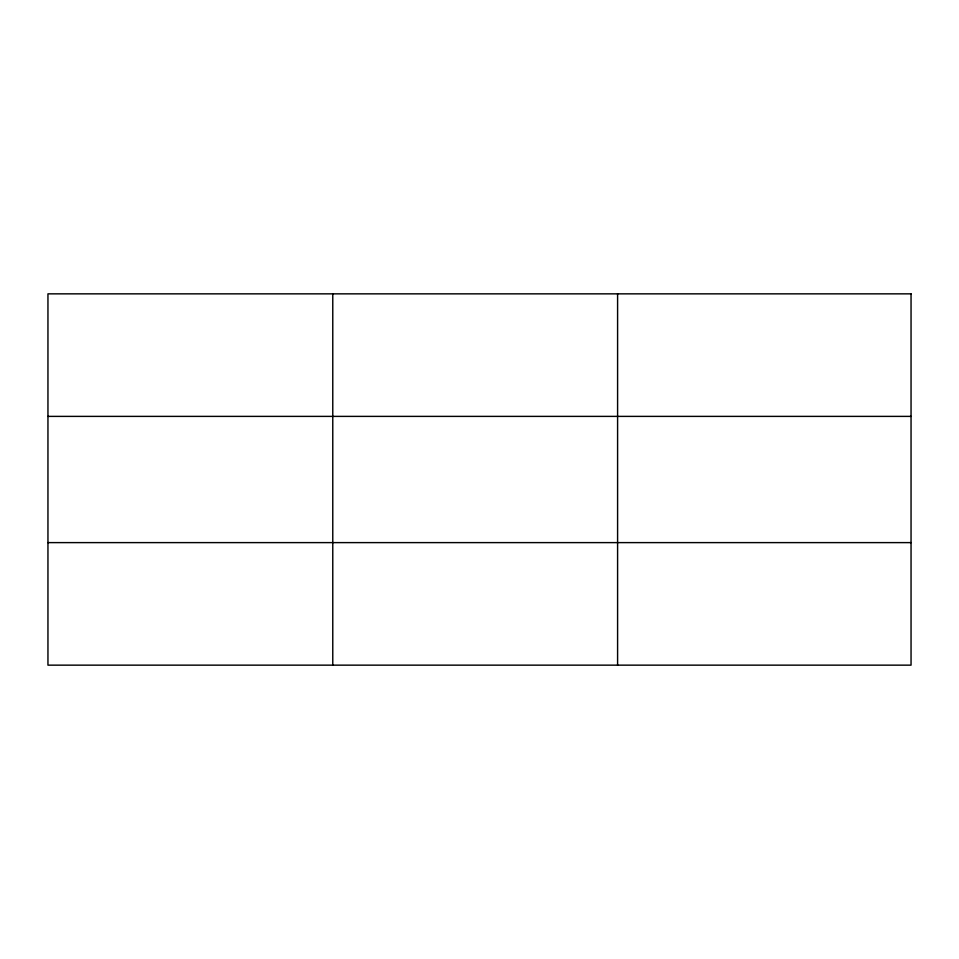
<?xml version="1.0" encoding="UTF-8"?>
<svg xmlns="http://www.w3.org/2000/svg" width="959" height="959" viewBox="0 0 959 959"><rect width="100%" height="100%" fill="white"/><g stroke="black" fill="none" stroke-linecap="round" stroke-linejoin="round"><path stroke-width="1.44" d="M332.773 665.15L332.773 293.85M617.596 665.15L617.596 293.85M47.95 416.386L911.05 416.386M47.95 542.614L911.05 542.614M911.05 293.85L911.05 665.15L47.95 665.15L47.95 293.85L911.05 293.85"/></g></svg>
